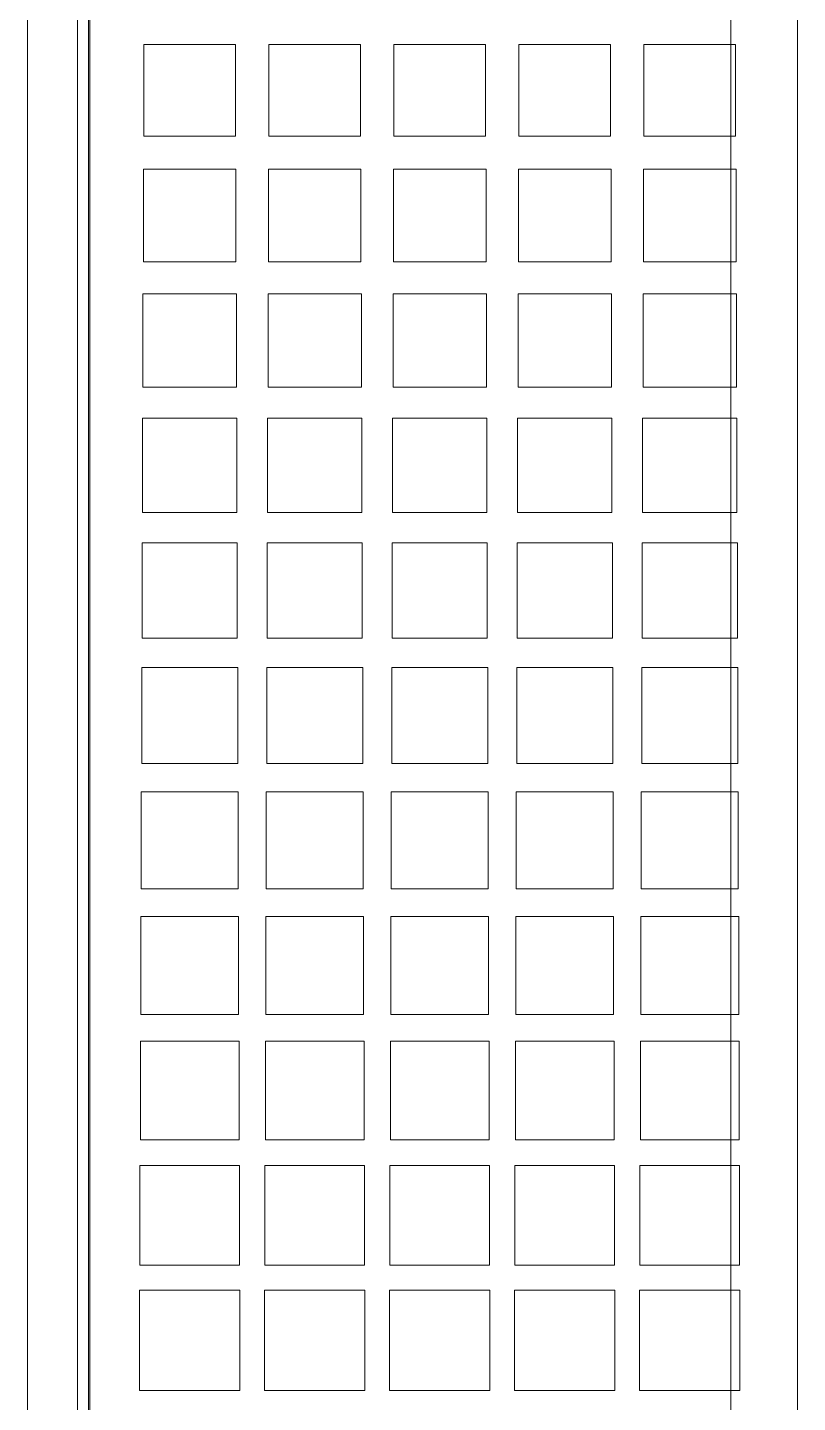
# Model space of a CAD drawing. Header units: millimetres. Extents: x 33157 to 59611, y -29750 to 1750.
# Drawn here: x 53642.74 to 53651.98, y -3154.23 to -3137.73 of the extents above; entities that cross this region are included whole.
import ezdxf

# ---------------------------------------------------------------- set-up
doc = ezdxf.new("R2010")
doc.units = ezdxf.units.MM
doc.layers.get('0').update_dxf_attribs({"lineweight": 18})

msp = doc.modelspace()

# ---------------------------------------------------------------- linework, layer by layer
at = {"lineweight": 9}
for p, q in [((53643.47222325613, -3043.273960749212), (53643.47222325613, -3170.437160749214)), ((53651.18102325615, -3047.485060749212), (53651.18102325615, -3168.689460749215)), ((53651.9802232561, -3048.283860749209), (53651.9802232561, -3168.206860749212)), ((53643.48872325615, -3109.052660749214), (53643.48872325615, -3168.206860749212)), ((53643.33902325614, -3109.468660749212), (53643.33902325614, -3170.170860749211)), ((53643.47222325613, -3109.468660749212), (53643.47222325613, -3167.657660749217)), ((53642.73952325619, -3110.018060749215), (53642.73952325619, -3170.170860749211))]:
    msp.add_line(p, q, dxfattribs=at)
for points, knots in [([(53644.13622325612, -3137.930160749217), (53644.50282325612, -3137.930160749217), (53644.86942325619, -3137.930160749217), (53645.23612325615, -3137.930160749217), (53645.23612325615, -3138.296860749215), (53645.23612325615, -3138.663460749216), (53645.23612325615, -3139.030160749215), (53644.86942325619, -3139.030160749215), (53644.50282325612, -3139.030160749215), (53644.13622325612, -3139.030160749215), (53644.13622325612, -3138.664960749215), (53644.13622325612, -3138.299860749212), (53644.13622325612, -3137.934860749214), (53644.13622325612, -3137.933160749214), (53644.13622325612, -3137.931660749215), (53644.13622325612, -3137.930160749217)], [0, 0, 0, 0, 148763.2661261018, 148763.2661261018, 148763.2661261018, 297526.5322522036, 297526.5322522036, 297526.5322522036, 446289.7983783054, 446289.7983783054, 446289.7983783054, 595053.0645044071, 595053.0645044071, 595053.0645044071, 743816.3306305088, 743816.3306305088, 743816.3306305088, 743816.3306305088]), ([(53645.63652325613, -3137.930160749217), (53646.00312325614, -3137.930160749217), (53646.36972325615, -3137.930160749217), (53646.73642325616, -3137.930160749217), (53646.73642325616, -3138.296860749215), (53646.73642325616, -3138.663460749216), (53646.73642325616, -3139.030160749215), (53646.36972325615, -3139.030160749215), (53646.00312325614, -3139.030160749215), (53645.63652325613, -3139.030160749215), (53645.63652325613, -3138.664960749215), (53645.63652325613, -3138.299860749212), (53645.63652325613, -3137.934860749214), (53645.63652325613, -3137.933160749214), (53645.63652325613, -3137.931660749215), (53645.63652325613, -3137.930160749217)], [0, 0, 0, 0, 148767.3080134997, 148767.3080134997, 148767.3080134997, 297534.6160269994, 297534.6160269994, 297534.6160269994, 446301.9240404992, 446301.9240404992, 446301.9240404992, 595069.2320539989, 595069.2320539989, 595069.2320539989, 743836.5400674986, 743836.5400674986, 743836.5400674986, 743836.5400674986]), ([(53647.13682325614, -3137.930160749217), (53647.50342325615, -3137.930160749217), (53647.8700232561, -3137.930160749217), (53648.23672325612, -3137.930160749217), (53648.23672325612, -3138.296860749215), (53648.23672325612, -3138.663460749216), (53648.23672325612, -3139.030160749215), (53647.8700232561, -3139.030160749215), (53647.50342325615, -3139.030160749215), (53647.13682325614, -3139.030160749215), (53647.13682325614, -3138.664960749215), (53647.13682325614, -3138.299860749212), (53647.13682325614, -3137.934860749214), (53647.13682325614, -3137.933160749214), (53647.13682325614, -3137.931660749215), (53647.13682325614, -3137.930160749217)], [0, 0, 0, 0, 148771.3499011432, 148771.3499011432, 148771.3499011432, 297542.6998022864, 297542.6998022864, 297542.6998022864, 446314.0497034296, 446314.0497034296, 446314.0497034296, 595085.3996045728, 595085.3996045728, 595085.3996045728, 743856.7495057159, 743856.7495057159, 743856.7495057159, 743856.7495057159]), ([(53648.6371232561, -3137.930160749217), (53649.00372325617, -3137.930160749217), (53649.37032325617, -3137.930160749217), (53649.73702325619, -3137.930160749217), (53649.73702325619, -3138.296860749215), (53649.73702325619, -3138.663460749216), (53649.73702325619, -3139.030160749215), (53649.37032325617, -3139.030160749215), (53649.00372325617, -3139.030160749215), (53648.6371232561, -3139.030160749215), (53648.6371232561, -3138.664960749215), (53648.6371232561, -3138.299860749212), (53648.6371232561, -3137.934860749214), (53648.6371232561, -3137.933160749214), (53648.6371232561, -3137.931660749215), (53648.6371232561, -3137.930160749217)], [0, 0, 0, 0, 148775.3917890318, 148775.3917890318, 148775.3917890318, 297550.7835780637, 297550.7835780637, 297550.7835780637, 446326.1753670955, 446326.1753670955, 446326.1753670955, 595101.5671561273, 595101.5671561273, 595101.5671561273, 743876.9589451591, 743876.9589451591, 743876.9589451591, 743876.9589451591]), ([(53650.13742325617, -3137.930160749217), (53650.50402325612, -3137.930160749217), (53650.87062325613, -3137.930160749217), (53651.23732325614, -3137.930160749217), (53651.23732325614, -3138.296860749215), (53651.23732325614, -3138.663460749216), (53651.23732325614, -3139.030160749215), (53650.87062325613, -3139.030160749215), (53650.50402325612, -3139.030160749215), (53650.13742325617, -3139.030160749215), (53650.13742325617, -3138.664960749215), (53650.13742325617, -3138.299860749212), (53650.13742325617, -3137.934860749214), (53650.13742325617, -3137.933160749214), (53650.13742325617, -3137.931660749215), (53650.13742325617, -3137.930160749217)], [0, 0, 0, 0, 148779.4336771663, 148779.4336771663, 148779.4336771663, 297558.8673543326, 297558.8673543326, 297558.8673543326, 446338.3010314989, 446338.3010314989, 446338.3010314989, 595117.7347086652, 595117.7347086652, 595117.7347086652, 743897.1683858314, 743897.1683858314, 743897.1683858314, 743897.1683858314]), ([(53644.13092325615, -3139.42496074921), (53644.50112325616, -3139.42496074921), (53644.8712232561, -3139.42496074921), (53645.24142325616, -3139.42496074921), (53645.24142325616, -3139.795160749215), (53645.24142325616, -3140.165260749215), (53645.24142325616, -3140.535460749212), (53644.8712232561, -3140.535460749212), (53644.50112325616, -3140.535460749212), (53644.13092325615, -3140.535460749212), (53644.13092325615, -3140.166860749218), (53644.13092325615, -3139.798260749216), (53644.13092325615, -3139.429660749215), (53644.13092325615, -3139.428060749211), (53644.13092325615, -3139.426460749215), (53644.13092325615, -3139.42496074921)], [0, 0, 0, 0, 148765.2633388341, 148765.2633388341, 148765.2633388341, 297530.5266776683, 297530.5266776683, 297530.5266776683, 446295.7900165024, 446295.7900165024, 446295.7900165024, 595061.0533553365, 595061.0533553365, 595061.0533553365, 743826.3166941706, 743826.3166941706, 743826.3166941706, 743826.3166941706]), ([(53645.63122325611, -3139.42496074921), (53646.00142325617, -3139.42496074921), (53646.37152325617, -3139.42496074921), (53646.74172325612, -3139.42496074921), (53646.74172325612, -3139.795160749215), (53646.74172325612, -3140.165260749215), (53646.74172325612, -3140.535460749212), (53646.37152325617, -3140.535460749212), (53646.00142325617, -3140.535460749212), (53645.63122325611, -3140.535460749212), (53645.63122325611, -3140.166860749218), (53645.63122325611, -3139.798260749216), (53645.63122325611, -3139.429660749215), (53645.63122325611, -3139.428060749211), (53645.63122325611, -3139.426460749215), (53645.63122325611, -3139.42496074921)], [0, 0, 0, 0, 148769.3052220221, 148769.3052220221, 148769.3052220221, 297538.6104440443, 297538.6104440443, 297538.6104440443, 446307.9156660665, 446307.9156660665, 446307.9156660665, 595077.2208880886, 595077.2208880886, 595077.2208880886, 743846.5261101107, 743846.5261101107, 743846.5261101107, 743846.5261101107]), ([(53647.13152325618, -3139.42496074921), (53647.50172325613, -3139.42496074921), (53647.87182325613, -3139.42496074921), (53648.24202325619, -3139.42496074921), (53648.24202325619, -3139.795160749215), (53648.24202325619, -3140.165260749215), (53648.24202325619, -3140.535460749212), (53647.87182325613, -3140.535460749212), (53647.50172325613, -3140.535460749212), (53647.13152325618, -3140.535460749212), (53647.13152325618, -3140.166860749218), (53647.13152325618, -3139.798260749216), (53647.13152325618, -3139.429660749215), (53647.13152325618, -3139.428060749211), (53647.13152325618, -3139.426460749215), (53647.13152325618, -3139.42496074921)], [0, 0, 0, 0, 148773.347105456, 148773.347105456, 148773.347105456, 297546.694210912, 297546.694210912, 297546.694210912, 446320.0413163682, 446320.0413163682, 446320.0413163682, 595093.3884218241, 595093.3884218241, 595093.3884218241, 743866.7355272801, 743866.7355272801, 743866.7355272801, 743866.7355272801]), ([(53648.63182325614, -3139.42496074921), (53649.00202325614, -3139.42496074921), (53649.37212325609, -3139.42496074921), (53649.74232325615, -3139.42496074921), (53649.74232325615, -3139.795160749215), (53649.74232325615, -3140.165260749215), (53649.74232325615, -3140.535460749212), (53649.37212325609, -3140.535460749212), (53649.00202325614, -3140.535460749212), (53648.63182325614, -3140.535460749212), (53648.63182325614, -3140.166860749218), (53648.63182325614, -3139.798260749216), (53648.63182325614, -3139.429660749215), (53648.63182325614, -3139.428060749211), (53648.63182325614, -3139.426460749215), (53648.63182325614, -3139.42496074921)], [0, 0, 0, 0, 148777.3889891354, 148777.3889891354, 148777.3889891354, 297554.7779782709, 297554.7779782709, 297554.7779782709, 446332.1669674064, 446332.1669674064, 446332.1669674064, 595109.5559565418, 595109.5559565418, 595109.5559565418, 743886.9449456772, 743886.9449456772, 743886.9449456772, 743886.9449456772]), ([(53650.13212325609, -3139.42496074921), (53650.50232325616, -3139.42496074921), (53650.87242325616, -3139.42496074921), (53651.2426232561, -3139.42496074921), (53651.2426232561, -3139.795160749215), (53651.2426232561, -3140.165260749215), (53651.2426232561, -3140.535460749212), (53650.87242325616, -3140.535460749212), (53650.50232325616, -3140.535460749212), (53650.13212325609, -3140.535460749212), (53650.13212325609, -3140.166860749218), (53650.13212325609, -3139.798260749216), (53650.13212325609, -3139.429660749215), (53650.13212325609, -3139.428060749211), (53650.13212325609, -3139.426460749215), (53650.13212325609, -3139.42496074921)], [0, 0, 0, 0, 148781.4308730604, 148781.4308730604, 148781.4308730604, 297562.8617461208, 297562.8617461208, 297562.8617461208, 446344.2926191813, 446344.2926191813, 446344.2926191813, 595125.7234922417, 595125.7234922417, 595125.7234922417, 743907.1543653021, 743907.1543653021, 743907.1543653021, 743907.1543653021]), ([(53644.12562325614, -3140.919860749215), (53644.49932325619, -3140.919860749215), (53644.87292325612, -3140.919860749215), (53645.24672325612, -3140.919860749215), (53645.24672325612, -3141.293460749214), (53645.24672325612, -3141.66716074921), (53645.24672325612, -3142.040860749214), (53644.87292325612, -3142.040860749214), (53644.49932325619, -3142.040860749214), (53644.12562325614, -3142.040860749214), (53644.12562325614, -3141.668760749214), (53644.12562325614, -3141.296660749213), (53644.12562325614, -3140.924560749213), (53644.12562325614, -3140.922960749217), (53644.12562325614, -3140.921360749213), (53644.12562325614, -3140.919860749215)], [0, 0, 0, 0, 148767.2606847455, 148767.2606847455, 148767.2606847455, 297534.5213694909, 297534.5213694909, 297534.5213694909, 446301.7820542364, 446301.7820542364, 446301.7820542364, 595069.0427389819, 595069.0427389819, 595069.0427389819, 743836.3034237273, 743836.3034237273, 743836.3034237273, 743836.3034237273]), ([(53645.62592325615, -3140.919860749215), (53645.99962325615, -3140.919860749215), (53646.3732232562, -3140.919860749215), (53646.7470232562, -3140.919860749215), (53646.7470232562, -3141.293460749214), (53646.7470232562, -3141.66716074921), (53646.7470232562, -3142.040860749214), (53646.3732232562, -3142.040860749214), (53645.99962325615, -3142.040860749214), (53645.62592325615, -3142.040860749214), (53645.62592325615, -3141.668760749214), (53645.62592325615, -3141.296660749213), (53645.62592325615, -3140.924560749213), (53645.62592325615, -3140.922960749217), (53645.62592325615, -3140.921360749213), (53645.62592325615, -3140.919860749215)], [0, 0, 0, 0, 148771.3025637216, 148771.3025637216, 148771.3025637216, 297542.6051274433, 297542.6051274433, 297542.6051274433, 446313.9076911649, 446313.9076911649, 446313.9076911649, 595085.2102548865, 595085.2102548865, 595085.2102548865, 743856.5128186081, 743856.5128186081, 743856.5128186081, 743856.5128186081]), ([(53647.12622325611, -3140.919860749215), (53647.4999232561, -3140.919860749215), (53647.87352325615, -3140.919860749215), (53648.24732325615, -3140.919860749215), (53648.24732325615, -3141.293460749214), (53648.24732325615, -3141.66716074921), (53648.24732325615, -3142.040860749214), (53647.87352325615, -3142.040860749214), (53647.4999232561, -3142.040860749214), (53647.12622325611, -3142.040860749214), (53647.12622325611, -3141.668760749214), (53647.12622325611, -3141.296660749213), (53647.12622325611, -3140.924560749213), (53647.12622325611, -3140.922960749217), (53647.12622325611, -3140.921360749213), (53647.12622325611, -3140.919860749215)], [0, 0, 0, 0, 148775.3444429437, 148775.3444429437, 148775.3444429437, 297550.6888858874, 297550.6888858874, 297550.6888858874, 446326.0333288311, 446326.0333288311, 446326.0333288311, 595101.3777717748, 595101.3777717748, 595101.3777717748, 743876.7222147185, 743876.7222147185, 743876.7222147185, 743876.7222147185]), ([(53648.62652325618, -3140.919860749215), (53649.00022325617, -3140.919860749215), (53649.37382325617, -3140.919860749215), (53649.74762325611, -3140.919860749215), (53649.74762325611, -3141.293460749214), (53649.74762325611, -3141.66716074921), (53649.74762325611, -3142.040860749214), (53649.37382325617, -3142.040860749214), (53649.00022325617, -3142.040860749214), (53648.62652325618, -3142.040860749214), (53648.62652325618, -3141.668760749214), (53648.62652325618, -3141.296660749213), (53648.62652325618, -3140.924560749213), (53648.62652325618, -3140.922960749217), (53648.62652325618, -3140.921360749213), (53648.62652325618, -3140.919860749215)], [0, 0, 0, 0, 148779.3863224119, 148779.3863224119, 148779.3863224119, 297558.7726448238, 297558.7726448238, 297558.7726448238, 446338.1589672358, 446338.1589672358, 446338.1589672358, 595117.5452896476, 595117.5452896476, 595117.5452896476, 743896.9316120595, 743896.9316120595, 743896.9316120595, 743896.9316120595]), ([(53650.12682325613, -3140.919860749215), (53650.50052325613, -3140.919860749215), (53650.87412325618, -3140.919860749215), (53651.24792325618, -3140.919860749215), (53651.24792325618, -3141.293460749214), (53651.24792325618, -3141.66716074921), (53651.24792325618, -3142.040860749214), (53650.87412325618, -3142.040860749214), (53650.50052325613, -3142.040860749214), (53650.12682325613, -3142.040860749214), (53650.12682325613, -3141.668760749214), (53650.12682325613, -3141.296660749213), (53650.12682325613, -3140.924560749213), (53650.12682325613, -3140.922960749217), (53650.12682325613, -3140.921360749213), (53650.12682325613, -3140.919860749215)], [0, 0, 0, 0, 148783.4282021256, 148783.4282021256, 148783.4282021256, 297566.8564042511, 297566.8564042511, 297566.8564042511, 446350.2846063768, 446350.2846063768, 446350.2846063768, 595133.7128085023, 595133.7128085023, 595133.7128085023, 743917.1410106278, 743917.1410106278, 743917.1410106278, 743917.1410106278]), ([(53644.12042325618, -3142.414660749215), (53644.49752325616, -3142.414660749215), (53644.87472325615, -3142.414660749215), (53645.25192325614, -3142.414660749215), (53645.25192325614, -3142.791860749211), (53645.25192325614, -3143.168960749216), (53645.25192325614, -3143.546260749216), (53644.87472325615, -3143.546260749216), (53644.49752325616, -3143.546260749216), (53644.12042325618, -3143.546260749216), (53644.12042325618, -3143.170560749212), (53644.12042325618, -3142.794960749212), (53644.12042325618, -3142.41946074921), (53644.12042325618, -3142.417760749217), (53644.12042325618, -3142.416160749214), (53644.12042325618, -3142.414660749215)], [0, 0, 0, 0, 148769.2583326965, 148769.2583326965, 148769.2583326965, 297538.5166653929, 297538.5166653929, 297538.5166653929, 446307.7749980894, 446307.7749980894, 446307.7749980894, 595077.0333307858, 595077.0333307858, 595077.0333307858, 743846.2916634822, 743846.2916634822, 743846.2916634822, 743846.2916634822]), ([(53645.62072325614, -3142.414660749215), (53645.99782325612, -3142.414660749215), (53646.37502325611, -3142.414660749215), (53646.75222325615, -3142.414660749215), (53646.75222325615, -3142.791860749211), (53646.75222325615, -3143.168960749216), (53646.75222325615, -3143.546260749216), (53646.37502325611, -3143.546260749216), (53645.99782325612, -3143.546260749216), (53645.62072325614, -3143.546260749216), (53645.62072325614, -3143.170560749212), (53645.62072325614, -3142.794960749212), (53645.62072325614, -3142.41946074921), (53645.62072325614, -3142.417760749217), (53645.62072325614, -3142.416160749214), (53645.62072325614, -3142.414660749215)], [0, 0, 0, 0, 148773.300207459, 148773.300207459, 148773.300207459, 297546.600414918, 297546.600414918, 297546.600414918, 446319.900622377, 446319.900622377, 446319.900622377, 595093.200829836, 595093.200829836, 595093.200829836, 743866.5010372949, 743866.5010372949, 743866.5010372949, 743866.5010372949]), ([(53647.12102325609, -3142.414660749215), (53647.49812325613, -3142.414660749215), (53647.87532325618, -3142.414660749215), (53648.25252325617, -3142.414660749215), (53648.25252325617, -3142.791860749211), (53648.25252325617, -3143.168960749216), (53648.25252325617, -3143.546260749216), (53647.87532325618, -3143.546260749216), (53647.49812325613, -3143.546260749216), (53647.12102325609, -3143.546260749216), (53647.12102325609, -3143.170560749212), (53647.12102325609, -3142.794960749212), (53647.12102325609, -3142.41946074921), (53647.12102325609, -3142.417760749217), (53647.12102325609, -3142.416160749214), (53647.12102325609, -3142.414660749215)], [0, 0, 0, 0, 148777.3420824677, 148777.3420824677, 148777.3420824677, 297554.6841649354, 297554.6841649354, 297554.6841649354, 446332.0262474031, 446332.0262474031, 446332.0262474031, 595109.3683298707, 595109.3683298707, 595109.3683298707, 743886.7104123384, 743886.7104123384, 743886.7104123384, 743886.7104123384]), ([(53648.62132325616, -3142.414660749215), (53648.99842325615, -3142.414660749215), (53649.37562325614, -3142.414660749215), (53649.75282325612, -3142.414660749215), (53649.75282325612, -3142.791860749211), (53649.75282325612, -3143.168960749216), (53649.75282325612, -3143.546260749216), (53649.37562325614, -3143.546260749216), (53648.99842325615, -3143.546260749216), (53648.62132325616, -3143.546260749216), (53648.62132325616, -3143.170560749212), (53648.62132325616, -3142.794960749212), (53648.62132325616, -3142.41946074921), (53648.62132325616, -3142.417760749217), (53648.62132325616, -3142.416160749214), (53648.62132325616, -3142.414660749215)], [0, 0, 0, 0, 148781.3839577227, 148781.3839577227, 148781.3839577227, 297562.7679154455, 297562.7679154455, 297562.7679154455, 446344.1518731683, 446344.1518731683, 446344.1518731683, 595125.535830891, 595125.535830891, 595125.535830891, 743906.9197886137, 743906.9197886137, 743906.9197886137, 743906.9197886137]), ([(53650.12162325612, -3142.414660749215), (53650.49872325616, -3142.414660749215), (53650.87592325615, -3142.414660749215), (53651.2531232562, -3142.414660749215), (53651.2531232562, -3142.791860749211), (53651.2531232562, -3143.168960749216), (53651.2531232562, -3143.546260749216), (53650.87592325615, -3143.546260749216), (53650.49872325616, -3143.546260749216), (53650.12162325612, -3143.546260749216), (53650.12162325612, -3143.170560749212), (53650.12162325612, -3142.794960749212), (53650.12162325612, -3142.41946074921), (53650.12162325612, -3142.417760749217), (53650.12162325612, -3142.416160749214), (53650.12162325612, -3142.414660749215)], [0, 0, 0, 0, 148785.4258332235, 148785.4258332235, 148785.4258332235, 297570.8516664471, 297570.8516664471, 297570.8516664471, 446356.2774996706, 446356.2774996706, 446356.2774996706, 595141.7033328941, 595141.7033328941, 595141.7033328941, 743927.1291661176, 743927.1291661176, 743927.1291661176, 743927.1291661176]), ([(53644.1151232561, -3143.909460749216), (53644.49582325614, -3143.909460749216), (53644.87642325612, -3143.909460749216), (53645.25722325616, -3143.909460749216), (53645.25722325616, -3144.290160749217), (53645.25722325616, -3144.670860749211), (53645.25722325616, -3145.051560749213), (53644.87642325612, -3145.051560749213), (53644.49582325614, -3145.051560749213), (53644.1151232561, -3145.051560749213), (53644.1151232561, -3144.672460749215), (53644.1151232561, -3144.293360749209), (53644.1151232561, -3143.914360749216), (53644.1151232561, -3143.912660749208), (53644.1151232561, -3143.911060749219), (53644.1151232561, -3143.909460749216)], [0, 0, 0, 0, 148771.2557615891, 148771.2557615891, 148771.2557615891, 297542.5115231782, 297542.5115231782, 297542.5115231782, 446313.7672847674, 446313.7672847674, 446313.7672847674, 595085.0230463564, 595085.0230463564, 595085.0230463564, 743856.2788079454, 743856.2788079454, 743856.2788079454, 743856.2788079454]), ([(53645.61542325617, -3143.909460749216), (53645.99612325615, -3143.909460749216), (53646.37672325613, -3143.909460749216), (53646.75752325617, -3143.909460749216), (53646.75752325617, -3144.290160749217), (53646.75752325617, -3144.670860749211), (53646.75752325617, -3145.051560749213), (53646.37672325613, -3145.051560749213), (53645.99612325615, -3145.051560749213), (53645.61542325617, -3145.051560749213), (53645.61542325617, -3144.672460749215), (53645.61542325617, -3144.293360749209), (53645.61542325617, -3143.914360749216), (53645.61542325617, -3143.912660749208), (53645.61542325617, -3143.911060749219), (53645.61542325617, -3143.909460749216)], [0, 0, 0, 0, 148775.2976321365, 148775.2976321365, 148775.2976321365, 297550.5952642731, 297550.5952642731, 297550.5952642731, 446325.8928964096, 446325.8928964096, 446325.8928964096, 595101.1905285461, 595101.1905285461, 595101.1905285461, 743876.4881606826, 743876.4881606826, 743876.4881606826, 743876.4881606826]), ([(53647.11572325613, -3143.909460749216), (53647.49642325617, -3143.909460749216), (53647.87702325614, -3143.909460749216), (53648.25782325613, -3143.909460749216), (53648.25782325613, -3144.290160749217), (53648.25782325613, -3144.670860749211), (53648.25782325613, -3145.051560749213), (53647.87702325614, -3145.051560749213), (53647.49642325617, -3145.051560749213), (53647.11572325613, -3145.051560749213), (53647.11572325613, -3144.672460749215), (53647.11572325613, -3144.293360749209), (53647.11572325613, -3143.914360749216), (53647.11572325613, -3143.912660749208), (53647.11572325613, -3143.911060749219), (53647.11572325613, -3143.909460749216)], [0, 0, 0, 0, 148779.33950293, 148779.33950293, 148779.33950293, 297558.67900586, 297558.67900586, 297558.67900586, 446338.0185087901, 446338.0185087901, 446338.0185087901, 595117.35801172, 595117.35801172, 595117.35801172, 743896.69751465, 743896.69751465, 743896.69751465, 743896.69751465]), ([(53648.61602325609, -3143.909460749216), (53648.99672325612, -3143.909460749216), (53649.3773232561, -3143.909460749216), (53649.75812325614, -3143.909460749216), (53649.75812325614, -3144.290160749217), (53649.75812325614, -3144.670860749211), (53649.75812325614, -3145.051560749213), (53649.3773232561, -3145.051560749213), (53648.99672325612, -3145.051560749213), (53648.61602325609, -3145.051560749213), (53648.61602325609, -3144.672460749215), (53648.61602325609, -3144.293360749209), (53648.61602325609, -3143.914360749216), (53648.61602325609, -3143.912660749208), (53648.61602325609, -3143.911060749219), (53648.61602325609, -3143.909460749216)], [0, 0, 0, 0, 148783.3813739697, 148783.3813739697, 148783.3813739697, 297566.7627479394, 297566.7627479394, 297566.7627479394, 446350.1441219092, 446350.1441219092, 446350.1441219092, 595133.5254958789, 595133.5254958789, 595133.5254958789, 743916.9068698486, 743916.9068698486, 743916.9068698486, 743916.9068698486]), ([(53650.11632325616, -3143.909460749216), (53650.4970232562, -3143.909460749216), (53650.87762325617, -3143.909460749216), (53651.25842325616, -3143.909460749216), (53651.25842325616, -3144.290160749217), (53651.25842325616, -3144.670860749211), (53651.25842325616, -3145.051560749213), (53650.87762325617, -3145.051560749213), (53650.4970232562, -3145.051560749213), (53650.11632325616, -3145.051560749213), (53650.11632325616, -3144.672460749215), (53650.11632325616, -3144.293360749209), (53650.11632325616, -3143.914360749216), (53650.11632325616, -3143.912660749208), (53650.11632325616, -3143.911060749219), (53650.11632325616, -3143.909460749216)], [0, 0, 0, 0, 148787.4232452562, 148787.4232452562, 148787.4232452562, 297574.8464905124, 297574.8464905124, 297574.8464905124, 446362.2697357687, 446362.2697357687, 446362.2697357687, 595149.6929810249, 595149.6929810249, 595149.6929810249, 743937.116226281, 743937.116226281, 743937.116226281, 743937.116226281]), ([(53644.10982325614, -3145.404360749214), (53644.49402325611, -3145.404360749214), (53644.8782232562, -3145.404360749214), (53645.26242325617, -3145.404360749214), (53645.26242325617, -3145.788560749214), (53645.26242325617, -3146.17266074921), (53645.26242325617, -3146.556960749215), (53644.8782232562, -3146.556960749215), (53644.49402325611, -3146.556960749215), (53644.10982325614, -3146.556960749215), (53644.10982325614, -3146.174360749218), (53644.10982325614, -3145.791760749213), (53644.10982325614, -3145.409160749216), (53644.10982325614, -3145.407460749208), (53644.10982325614, -3145.405860749219), (53644.10982325614, -3145.404360749214)], [0, 0, 0, 0, 148773.2534022596, 148773.2534022596, 148773.2534022596, 297546.5068045192, 297546.5068045192, 297546.5068045192, 446319.7602067788, 446319.7602067788, 446319.7602067788, 595093.0136090383, 595093.0136090383, 595093.0136090383, 743866.2670112979, 743866.2670112979, 743866.2670112979, 743866.2670112979]), ([(53645.6101232561, -3145.404360749214), (53645.99432325619, -3145.404360749214), (53646.37852325616, -3145.404360749214), (53646.76272325613, -3145.404360749214), (53646.76272325613, -3145.788560749214), (53646.76272325613, -3146.17266074921), (53646.76272325613, -3146.556960749215), (53646.37852325616, -3146.556960749215), (53645.99432325619, -3146.556960749215), (53645.6101232561, -3146.556960749215), (53645.6101232561, -3146.174360749218), (53645.6101232561, -3145.791760749213), (53645.6101232561, -3145.409160749216), (53645.6101232561, -3145.407460749208), (53645.6101232561, -3145.405860749219), (53645.6101232561, -3145.404360749214)], [0, 0, 0, 0, 148777.2952685893, 148777.2952685893, 148777.2952685893, 297554.5905371787, 297554.5905371787, 297554.5905371787, 446331.8858057681, 446331.8858057681, 446331.8858057681, 595109.1810743574, 595109.1810743574, 595109.1810743574, 743886.4763429466, 743886.4763429466, 743886.4763429466, 743886.4763429466]), ([(53647.11042325617, -3145.404360749214), (53647.49462325614, -3145.404360749214), (53647.87882325611, -3145.404360749214), (53648.26302325614, -3145.404360749214), (53648.26302325614, -3145.788560749214), (53648.26302325614, -3146.17266074921), (53648.26302325614, -3146.556960749215), (53647.87882325611, -3146.556960749215), (53647.49462325614, -3146.556960749215), (53647.11042325617, -3146.556960749215), (53647.11042325617, -3146.174360749218), (53647.11042325617, -3145.791760749213), (53647.11042325617, -3145.409160749216), (53647.11042325617, -3145.407460749208), (53647.11042325617, -3145.405860749219), (53647.11042325617, -3145.404360749214)], [0, 0, 0, 0, 148781.3371351659, 148781.3371351659, 148781.3371351659, 297562.6742703318, 297562.6742703318, 297562.6742703318, 446344.0114054978, 446344.0114054978, 446344.0114054978, 595125.3485406636, 595125.3485406636, 595125.3485406636, 743906.6856758295, 743906.6856758295, 743906.6856758295, 743906.6856758295]), ([(53648.61072325613, -3145.404360749214), (53648.9949232561, -3145.404360749214), (53649.37912325619, -3145.404360749214), (53649.76332325616, -3145.404360749214), (53649.76332325616, -3145.788560749214), (53649.76332325616, -3146.17266074921), (53649.76332325616, -3146.556960749215), (53649.37912325619, -3146.556960749215), (53648.9949232561, -3146.556960749215), (53648.61072325613, -3146.556960749215), (53648.61072325613, -3146.174360749218), (53648.61072325613, -3145.791760749213), (53648.61072325613, -3145.409160749216), (53648.61072325613, -3145.407460749208), (53648.61072325613, -3145.405860749219), (53648.61072325613, -3145.404360749214)], [0, 0, 0, 0, 148785.3790019887, 148785.3790019887, 148785.3790019887, 297570.7580039774, 297570.7580039774, 297570.7580039774, 446356.1370059662, 446356.1370059662, 446356.1370059662, 595141.5160079548, 595141.5160079548, 595141.5160079548, 743926.8950099435, 743926.8950099435, 743926.8950099435, 743926.8950099435]), ([(53650.11102325608, -3145.404360749214), (53650.49522325617, -3145.404360749214), (53650.87942325614, -3145.404360749214), (53651.26362325617, -3145.404360749214), (53651.26362325617, -3145.788560749214), (53651.26362325617, -3146.17266074921), (53651.26362325617, -3146.556960749215), (53650.87942325614, -3146.556960749215), (53650.49522325617, -3146.556960749215), (53650.11102325608, -3146.556960749215), (53650.11102325608, -3146.174360749218), (53650.11102325608, -3145.791760749213), (53650.11102325608, -3145.409160749216), (53650.11102325608, -3145.407460749208), (53650.11102325608, -3145.405860749219), (53650.11102325608, -3145.404360749214)], [0, 0, 0, 0, 148789.4208690581, 148789.4208690581, 148789.4208690581, 297578.8417381162, 297578.8417381162, 297578.8417381162, 446368.2626071744, 446368.2626071744, 446368.2626071744, 595157.6834762325, 595157.6834762325, 595157.6834762325, 743947.1043452906, 743947.1043452906, 743947.1043452906, 743947.1043452906]), ([(53644.10462325613, -3146.899160749214), (53644.49232325615, -3146.899160749214), (53644.87992325617, -3146.899160749214), (53645.26772325613, -3146.899160749214), (53645.26772325613, -3147.286860749213), (53645.26772325613, -3147.674560749213), (53645.26772325613, -3148.062260749212), (53644.87992325617, -3148.062260749212), (53644.49232325615, -3148.062260749212), (53644.10462325613, -3148.062260749212), (53644.10462325613, -3147.676160749209), (53644.10462325613, -3147.29016074921), (53644.10462325613, -3146.904060749214), (53644.10462325613, -3146.902360749213), (53644.10462325613, -3146.90076074921), (53644.10462325613, -3146.899160749214)], [0, 0, 0, 0, 148775.25125936, 148775.25125936, 148775.25125936, 297550.5025187199, 297550.5025187199, 297550.5025187199, 446325.7537780799, 446325.7537780799, 446325.7537780799, 595101.0050374399, 595101.0050374399, 595101.0050374399, 743876.2562967998, 743876.2562967998, 743876.2562967998, 743876.2562967998]), ([(53645.60492325608, -3146.899160749214), (53645.99262325616, -3146.899160749214), (53646.38022325612, -3146.899160749214), (53646.76802325615, -3146.899160749214), (53646.76802325615, -3147.286860749213), (53646.76802325615, -3147.674560749213), (53646.76802325615, -3148.062260749212), (53646.38022325612, -3148.062260749212), (53645.99262325616, -3148.062260749212), (53645.60492325608, -3148.062260749212), (53645.60492325608, -3147.676160749209), (53645.60492325608, -3147.29016074921), (53645.60492325608, -3146.904060749214), (53645.60492325608, -3146.902360749213), (53645.60492325608, -3146.90076074921), (53645.60492325608, -3146.899160749214)], [0, 0, 0, 0, 148779.2931214706, 148779.2931214706, 148779.2931214706, 297558.5862429412, 297558.5862429412, 297558.5862429412, 446337.8793644119, 446337.8793644119, 446337.8793644119, 595117.1724858824, 595117.1724858824, 595117.1724858824, 743896.465607353, 743896.465607353, 743896.465607353, 743896.465607353]), ([(53647.10522325616, -3146.899160749214), (53647.49292325612, -3146.899160749214), (53647.88052325619, -3146.899160749214), (53648.26832325616, -3146.899160749214), (53648.26832325616, -3147.286860749213), (53648.26832325616, -3147.674560749213), (53648.26832325616, -3148.062260749212), (53647.88052325619, -3148.062260749212), (53647.49292325612, -3148.062260749212), (53647.10522325616, -3148.062260749212), (53647.10522325616, -3147.676160749209), (53647.10522325616, -3147.29016074921), (53647.10522325616, -3146.904060749214), (53647.10522325616, -3146.902360749213), (53647.10522325616, -3146.90076074921), (53647.10522325616, -3146.899160749214)], [0, 0, 0, 0, 148783.3349838284, 148783.3349838284, 148783.3349838284, 297566.6699676568, 297566.6699676568, 297566.6699676568, 446350.0049514852, 446350.0049514852, 446350.0049514852, 595133.3399353136, 595133.3399353136, 595133.3399353136, 743916.6749191419, 743916.6749191419, 743916.6749191419, 743916.6749191419]), ([(53648.60552325611, -3146.899160749214), (53648.99322325613, -3146.899160749214), (53649.38082325615, -3146.899160749214), (53649.76862325618, -3146.899160749214), (53649.76862325618, -3147.286860749213), (53649.76862325618, -3147.674560749213), (53649.76862325618, -3148.062260749212), (53649.38082325615, -3148.062260749212), (53648.99322325613, -3148.062260749212), (53648.60552325611, -3148.062260749212), (53648.60552325611, -3147.676160749209), (53648.60552325611, -3147.29016074921), (53648.60552325611, -3146.904060749214), (53648.60552325611, -3146.902360749213), (53648.60552325611, -3146.90076074921), (53648.60552325611, -3146.899160749214)], [0, 0, 0, 0, 148787.3768464326, 148787.3768464326, 148787.3768464326, 297574.7536928652, 297574.7536928652, 297574.7536928652, 446362.1305392978, 446362.1305392978, 446362.1305392978, 595149.5073857304, 595149.5073857304, 595149.5073857304, 743936.884232163, 743936.884232163, 743936.884232163, 743936.884232163]), ([(53650.10582325618, -3146.899160749214), (53650.49352325615, -3146.899160749214), (53650.88112325611, -3146.899160749214), (53651.26892325613, -3146.899160749214), (53651.26892325613, -3147.286860749213), (53651.26892325613, -3147.674560749213), (53651.26892325613, -3148.062260749212), (53650.88112325611, -3148.062260749212), (53650.49352325615, -3148.062260749212), (53650.10582325618, -3148.062260749212), (53650.10582325618, -3147.676160749209), (53650.10582325618, -3147.29016074921), (53650.10582325618, -3146.904060749214), (53650.10582325618, -3146.902360749213), (53650.10582325618, -3146.90076074921), (53650.10582325618, -3146.899160749214)], [0, 0, 0, 0, 148791.4187092839, 148791.4187092839, 148791.4187092839, 297582.8374185679, 297582.8374185679, 297582.8374185679, 446374.2561278518, 446374.2561278518, 446374.2561278518, 595165.6748371357, 595165.6748371357, 595165.6748371357, 743957.0935464196, 743957.0935464196, 743957.0935464196, 743957.0935464196]), ([(53644.09932325617, -3148.393960749214), (53644.49052325618, -3148.393960749214), (53644.88172325613, -3148.393960749214), (53645.27302325615, -3148.393960749214), (53645.27302325615, -3148.785160749213), (53645.27302325615, -3149.176360749211), (53645.27302325615, -3149.567660749214), (53644.88172325613, -3149.567660749214), (53644.49052325618, -3149.567660749214), (53644.09932325617, -3149.567660749214), (53644.09932325617, -3149.178060749211), (53644.09932325617, -3148.788460749216), (53644.09932325617, -3148.398960749212), (53644.09932325617, -3148.397260749211), (53644.09932325617, -3148.39556074921), (53644.09932325617, -3148.393960749214)], [0, 0, 0, 0, 148777.2488343401, 148777.2488343401, 148777.2488343401, 297554.4976686802, 297554.4976686802, 297554.4976686802, 446331.7465030204, 446331.7465030204, 446331.7465030204, 595108.9953373604, 595108.9953373604, 595108.9953373604, 743886.2441717006, 743886.2441717006, 743886.2441717006, 743886.2441717006]), ([(53645.59962325612, -3148.393960749214), (53645.99082325614, -3148.393960749214), (53646.38202325615, -3148.393960749214), (53646.77332325617, -3148.393960749214), (53646.77332325617, -3148.785160749213), (53646.77332325617, -3149.176360749211), (53646.77332325617, -3149.567660749214), (53646.38202325615, -3149.567660749214), (53645.99082325614, -3149.567660749214), (53645.59962325612, -3149.567660749214), (53645.59962325612, -3149.178060749211), (53645.59962325612, -3148.788460749216), (53645.59962325612, -3148.398960749212), (53645.59962325612, -3148.397260749211), (53645.59962325612, -3148.39556074921), (53645.59962325612, -3148.393960749214)], [0, 0, 0, 0, 148781.2906922296, 148781.2906922296, 148781.2906922296, 297562.5813844592, 297562.5813844592, 297562.5813844592, 446343.8720766888, 446343.8720766888, 446343.8720766888, 595125.1627689183, 595125.1627689183, 595125.1627689183, 743906.4534611478, 743906.4534611478, 743906.4534611478, 743906.4534611478]), ([(53647.0999232562, -3148.393960749214), (53647.49112325615, -3148.393960749214), (53647.8823232561, -3148.393960749214), (53648.27362325618, -3148.393960749214), (53648.27362325618, -3148.785160749213), (53648.27362325618, -3149.176360749211), (53648.27362325618, -3149.567660749214), (53647.8823232561, -3149.567660749214), (53647.49112325615, -3149.567660749214), (53647.0999232562, -3149.567660749214), (53647.0999232562, -3149.178060749211), (53647.0999232562, -3148.788460749216), (53647.0999232562, -3148.398960749212), (53647.0999232562, -3148.397260749211), (53647.0999232562, -3148.39556074921), (53647.0999232562, -3148.393960749214)], [0, 0, 0, 0, 148785.3325503664, 148785.3325503664, 148785.3325503664, 297570.6651007328, 297570.6651007328, 297570.6651007328, 446355.9976510992, 446355.9976510992, 446355.9976510992, 595141.3302014655, 595141.3302014655, 595141.3302014655, 743926.6627518318, 743926.6627518318, 743926.6627518318, 743926.6627518318]), ([(53648.60022325615, -3148.393960749214), (53648.99142325616, -3148.393960749214), (53649.38262325618, -3148.393960749214), (53649.77392325614, -3148.393960749214), (53649.77392325614, -3148.785160749213), (53649.77392325614, -3149.176360749211), (53649.77392325614, -3149.567660749214), (53649.38262325618, -3149.567660749214), (53648.99142325616, -3149.567660749214), (53648.60022325615, -3149.567660749214), (53648.60022325615, -3149.178060749211), (53648.60022325615, -3148.788460749216), (53648.60022325615, -3148.398960749212), (53648.60022325615, -3148.397260749211), (53648.60022325615, -3148.39556074921), (53648.60022325615, -3148.393960749214)], [0, 0, 0, 0, 148789.3744087499, 148789.3744087499, 148789.3744087499, 297578.7488174998, 297578.7488174998, 297578.7488174998, 446368.1232262498, 446368.1232262498, 446368.1232262498, 595157.4976349997, 595157.4976349997, 595157.4976349997, 743946.8720437496, 743946.8720437496, 743946.8720437496, 743946.8720437496]), ([(53650.10052325611, -3148.393960749214), (53650.49172325612, -3148.393960749214), (53650.88292325613, -3148.393960749214), (53651.27422325615, -3148.393960749214), (53651.27422325615, -3148.785160749213), (53651.27422325615, -3149.176360749211), (53651.27422325615, -3149.567660749214), (53650.88292325613, -3149.567660749214), (53650.49172325612, -3149.567660749214), (53650.10052325611, -3149.567660749214), (53650.10052325611, -3149.178060749211), (53650.10052325611, -3148.788460749216), (53650.10052325611, -3148.398960749212), (53650.10052325611, -3148.397260749211), (53650.10052325611, -3148.39556074921), (53650.10052325611, -3148.393960749214)], [0, 0, 0, 0, 148793.4162673804, 148793.4162673804, 148793.4162673804, 297586.8325347609, 297586.8325347609, 297586.8325347609, 446380.2488021414, 446380.2488021414, 446380.2488021414, 595173.6650695218, 595173.6650695218, 595173.6650695218, 743967.0813369022, 743967.0813369022, 743967.0813369022, 743967.0813369022]), ([(53644.09402325609, -3149.888860749212), (53644.48872325615, -3149.888860749212), (53644.8834232561, -3149.888860749212), (53645.27822325617, -3149.888860749212), (53645.27822325617, -3150.283560749217), (53645.27822325617, -3150.678260749214), (53645.27822325617, -3151.073060749216), (53644.8834232561, -3151.073060749216), (53644.48872325615, -3151.073060749216), (53644.09402325609, -3151.073060749216), (53644.09402325609, -3150.679960749214), (53644.09402325609, -3150.286860749213), (53644.09402325609, -3149.89386074921), (53644.09402325609, -3149.892060749211), (53644.09402325609, -3149.890460749215), (53644.09402325609, -3149.888860749212)], [0, 0, 0, 0, 148779.2466911483, 148779.2466911483, 148779.2466911483, 297558.4933822965, 297558.4933822965, 297558.4933822965, 446337.7400734448, 446337.7400734448, 446337.7400734448, 595116.986764593, 595116.986764593, 595116.986764593, 743896.2334557413, 743896.2334557413, 743896.2334557413, 743896.2334557413]), ([(53645.59432325616, -3149.888860749212), (53645.98902325611, -3149.888860749212), (53646.38372325617, -3149.888860749212), (53646.77852325618, -3149.888860749212), (53646.77852325618, -3150.283560749217), (53646.77852325618, -3150.678260749214), (53646.77852325618, -3151.073060749216), (53646.38372325617, -3151.073060749216), (53645.98902325611, -3151.073060749216), (53645.59432325616, -3151.073060749216), (53645.59432325616, -3150.679960749214), (53645.59432325616, -3150.286860749213), (53645.59432325616, -3149.89386074921), (53645.59432325616, -3149.892060749211), (53645.59432325616, -3149.890460749215), (53645.59432325616, -3149.888860749212)], [0, 0, 0, 0, 148783.288544815, 148783.288544815, 148783.288544815, 297566.57708963, 297566.57708963, 297566.57708963, 446349.8656344451, 446349.8656344451, 446349.8656344451, 595133.15417926, 595133.15417926, 595133.15417926, 743916.442724075, 743916.442724075, 743916.442724075, 743916.442724075]), ([(53647.09462325612, -3149.888860749212), (53647.48932325618, -3149.888860749212), (53647.88402325613, -3149.888860749212), (53648.27882325614, -3149.888860749212), (53648.27882325614, -3150.283560749217), (53648.27882325614, -3150.678260749214), (53648.27882325614, -3151.073060749216), (53647.88402325613, -3151.073060749216), (53647.48932325618, -3151.073060749216), (53647.09462325612, -3151.073060749216), (53647.09462325612, -3150.679960749214), (53647.09462325612, -3150.286860749213), (53647.09462325612, -3149.89386074921), (53647.09462325612, -3149.892060749211), (53647.09462325612, -3149.890460749215), (53647.09462325612, -3149.888860749212)], [0, 0, 0, 0, 148787.3303987288, 148787.3303987288, 148787.3303987288, 297574.6607974576, 297574.6607974576, 297574.6607974576, 446361.9911961864, 446361.9911961864, 446361.9911961864, 595149.3215949151, 595149.3215949151, 595149.3215949151, 743936.6519936438, 743936.6519936438, 743936.6519936438, 743936.6519936438]), ([(53648.59492325619, -3149.888860749212), (53648.98962325614, -3149.888860749212), (53649.3843232562, -3149.888860749212), (53649.77912325615, -3149.888860749212), (53649.77912325615, -3150.283560749217), (53649.77912325615, -3150.678260749214), (53649.77912325615, -3151.073060749216), (53649.3843232562, -3151.073060749216), (53648.98962325614, -3151.073060749216), (53648.59492325619, -3151.073060749216), (53648.59492325619, -3150.679960749214), (53648.59492325619, -3150.286860749213), (53648.59492325619, -3149.89386074921), (53648.59492325619, -3149.892060749211), (53648.59492325619, -3149.890460749215), (53648.59492325619, -3149.888860749212)], [0, 0, 0, 0, 148791.3722528901, 148791.3722528901, 148791.3722528901, 297582.7445057802, 297582.7445057802, 297582.7445057802, 446374.1167586703, 446374.1167586703, 446374.1167586703, 595165.4890115603, 595165.4890115603, 595165.4890115603, 743956.8612644504, 743956.8612644504, 743956.8612644504, 743956.8612644504]), ([(53650.09522325615, -3149.888860749212), (53650.48992325621, -3149.888860749212), (53650.88462325616, -3149.888860749212), (53651.27942325616, -3149.888860749212), (53651.27942325616, -3150.283560749217), (53651.27942325616, -3150.678260749214), (53651.27942325616, -3151.073060749216), (53650.88462325616, -3151.073060749216), (53650.48992325621, -3151.073060749216), (53650.09522325615, -3151.073060749216), (53650.09522325615, -3150.679960749214), (53650.09522325615, -3150.286860749213), (53650.09522325615, -3149.89386074921), (53650.09522325615, -3149.892060749211), (53650.09522325615, -3149.890460749215), (53650.09522325615, -3149.888860749212)], [0, 0, 0, 0, 148795.4141072982, 148795.4141072982, 148795.4141072982, 297590.8282145965, 297590.8282145965, 297590.8282145965, 446386.2423218948, 446386.2423218948, 446386.2423218948, 595181.656429193, 595181.656429193, 595181.656429193, 743977.0705364912, 743977.0705364912, 743977.0705364912, 743977.0705364912]), ([(53644.08882325619, -3151.383660749213), (53644.48702325613, -3151.383660749213), (53644.88522325613, -3151.383660749213), (53645.28352325618, -3151.383660749213), (53645.28352325618, -3151.781860749209), (53645.28352325618, -3152.180060749219), (53645.28352325618, -3152.578360749213), (53644.88522325613, -3152.578360749213), (53644.48702325613, -3152.578360749213), (53644.08882325619, -3152.578360749213), (53644.08882325619, -3152.181760749213), (53644.08882325619, -3151.78526074921), (53644.08882325619, -3151.38866074921), (53644.08882325619, -3151.386960749217), (53644.08882325619, -3151.385260749216), (53644.08882325619, -3151.383660749213)], [0, 0, 0, 0, 148781.2447651362, 148781.2447651362, 148781.2447651362, 297562.4895302724, 297562.4895302724, 297562.4895302724, 446343.7342954086, 446343.7342954086, 446343.7342954086, 595124.9790605447, 595124.9790605447, 595124.9790605447, 743906.2238256809, 743906.2238256809, 743906.2238256809, 743906.2238256809]), ([(53645.58912325615, -3151.383660749213), (53645.98732325614, -3151.383660749213), (53646.38552325614, -3151.383660749213), (53646.78382325614, -3151.383660749213), (53646.78382325614, -3151.781860749209), (53646.78382325614, -3152.180060749219), (53646.78382325614, -3152.578360749213), (53646.38552325614, -3152.578360749213), (53645.98732325614, -3152.578360749213), (53645.58912325615, -3152.578360749213), (53645.58912325615, -3152.181760749213), (53645.58912325615, -3151.78526074921), (53645.58912325615, -3151.38866074921), (53645.58912325615, -3151.386960749217), (53645.58912325615, -3151.385260749216), (53645.58912325615, -3151.383660749213)], [0, 0, 0, 0, 148785.286614578, 148785.286614578, 148785.286614578, 297570.5732291561, 297570.5732291561, 297570.5732291561, 446355.8598437342, 446355.8598437342, 446355.8598437342, 595141.1464583122, 595141.1464583122, 595141.1464583122, 743926.4330728902, 743926.4330728902, 743926.4330728902, 743926.4330728902]), ([(53647.0894232561, -3151.383660749213), (53647.48762325616, -3151.383660749213), (53647.88582325615, -3151.383660749213), (53648.28412325615, -3151.383660749213), (53648.28412325615, -3151.781860749209), (53648.28412325615, -3152.180060749219), (53648.28412325615, -3152.578360749213), (53647.88582325615, -3152.578360749213), (53647.48762325616, -3152.578360749213), (53647.0894232561, -3152.578360749213), (53647.0894232561, -3152.181760749213), (53647.0894232561, -3151.78526074921), (53647.0894232561, -3151.38866074921), (53647.0894232561, -3151.386960749217), (53647.0894232561, -3151.385260749216), (53647.0894232561, -3151.383660749213)], [0, 0, 0, 0, 148789.3284642674, 148789.3284642674, 148789.3284642674, 297578.6569285348, 297578.6569285348, 297578.6569285348, 446367.9853928023, 446367.9853928023, 446367.9853928023, 595157.3138570696, 595157.3138570696, 595157.3138570696, 743946.642321337, 743946.642321337, 743946.642321337, 743946.642321337]), ([(53648.58972325618, -3151.383660749213), (53648.98792325611, -3151.383660749213), (53649.38612325611, -3151.383660749213), (53649.78442325617, -3151.383660749213), (53649.78442325617, -3151.781860749209), (53649.78442325617, -3152.180060749219), (53649.78442325617, -3152.578360749213), (53649.38612325611, -3152.578360749213), (53648.98792325611, -3152.578360749213), (53648.58972325618, -3152.578360749213), (53648.58972325618, -3152.181760749213), (53648.58972325618, -3151.78526074921), (53648.58972325618, -3151.38866074921), (53648.58972325618, -3151.386960749217), (53648.58972325618, -3151.385260749216), (53648.58972325618, -3151.383660749213)], [0, 0, 0, 0, 148793.3703142045, 148793.3703142045, 148793.3703142045, 297586.7406284091, 297586.7406284091, 297586.7406284091, 446380.1109426137, 446380.1109426137, 446380.1109426137, 595173.4812568182, 595173.4812568182, 595173.4812568182, 743966.8515710226, 743966.8515710226, 743966.8515710226, 743966.8515710226]), ([(53650.09002325613, -3151.383660749213), (53650.48822325613, -3151.383660749213), (53650.88642325618, -3151.383660749213), (53651.28472325613, -3151.383660749213), (53651.28472325613, -3151.781860749209), (53651.28472325613, -3152.180060749219), (53651.28472325613, -3152.578360749213), (53650.88642325618, -3152.578360749213), (53650.48822325613, -3152.578360749213), (53650.09002325613, -3152.578360749213), (53650.09002325613, -3152.181760749213), (53650.09002325613, -3151.78526074921), (53650.09002325613, -3151.38866074921), (53650.09002325613, -3151.386960749217), (53650.09002325613, -3151.385260749216), (53650.09002325613, -3151.383660749213)], [0, 0, 0, 0, 148797.4121643888, 148797.4121643888, 148797.4121643888, 297594.8243287776, 297594.8243287776, 297594.8243287776, 446392.2364931665, 446392.2364931665, 446392.2364931665, 595189.6486575552, 595189.6486575552, 595189.6486575552, 743987.060821944, 743987.060821944, 743987.060821944, 743987.060821944]), ([(53644.08352325611, -3152.878460749213), (53644.48522325616, -3152.878460749213), (53644.88692325615, -3152.878460749213), (53645.2887232562, -3152.878460749213), (53645.2887232562, -3153.280160749215), (53645.2887232562, -3153.681960749215), (53645.2887232562, -3154.083760749214), (53644.88692325615, -3154.083760749214), (53644.48522325616, -3154.083760749214), (53644.08352325611, -3154.083760749214), (53644.08352325611, -3153.683660749216), (53644.08352325611, -3153.283560749217), (53644.08352325611, -3152.883560749215), (53644.08352325611, -3152.881760749217), (53644.08352325611, -3152.880160749214), (53644.08352325611, -3152.878460749213)], [0, 0, 0, 0, 148783.2426085657, 148783.2426085657, 148783.2426085657, 297566.4852171314, 297566.4852171314, 297566.4852171314, 446349.7278256972, 446349.7278256972, 446349.7278256972, 595132.9704342628, 595132.9704342628, 595132.9704342628, 743916.2130428285, 743916.2130428285, 743916.2130428285, 743916.2130428285]), ([(53645.58382325619, -3152.878460749213), (53645.98552325617, -3152.878460749213), (53646.38722325616, -3152.878460749213), (53646.78902325615, -3152.878460749213), (53646.78902325615, -3153.280160749215), (53646.78902325615, -3153.681960749215), (53646.78902325615, -3154.083760749214), (53646.38722325616, -3154.083760749214), (53645.98552325617, -3154.083760749214), (53645.58382325619, -3154.083760749214), (53645.58382325619, -3153.683660749216), (53645.58382325619, -3153.283560749217), (53645.58382325619, -3152.883560749215), (53645.58382325619, -3152.881760749217), (53645.58382325619, -3152.880160749214), (53645.58382325619, -3152.878460749213)], [0, 0, 0, 0, 148787.2844537812, 148787.2844537812, 148787.2844537812, 297574.5689075625, 297574.5689075625, 297574.5689075625, 446361.8533613437, 446361.8533613437, 446361.8533613437, 595149.1378151249, 595149.1378151249, 595149.1378151249, 743936.4222689061, 743936.4222689061, 743936.4222689061, 743936.4222689061]), ([(53647.08412325614, -3152.878460749213), (53647.48582325613, -3152.878460749213), (53647.88752325612, -3152.878460749213), (53648.28932325611, -3152.878460749213), (53648.28932325611, -3153.280160749215), (53648.28932325611, -3153.681960749215), (53648.28932325611, -3154.083760749214), (53647.88752325612, -3154.083760749214), (53647.48582325613, -3154.083760749214), (53647.08412325614, -3154.083760749214), (53647.08412325614, -3153.683660749216), (53647.08412325614, -3153.283560749217), (53647.08412325614, -3152.883560749215), (53647.08412325614, -3152.881760749217), (53647.08412325614, -3152.880160749214), (53647.08412325614, -3152.878460749213)], [0, 0, 0, 0, 148791.3262992442, 148791.3262992442, 148791.3262992442, 297582.6525984883, 297582.6525984883, 297582.6525984883, 446373.9788977325, 446373.9788977325, 446373.9788977325, 595165.3051969766, 595165.3051969766, 595165.3051969766, 743956.6314962207, 743956.6314962207, 743956.6314962207, 743956.6314962207]), ([(53648.5844232561, -3152.878460749213), (53648.98612325615, -3152.878460749213), (53649.38782325613, -3152.878460749213), (53649.78962325618, -3152.878460749213), (53649.78962325618, -3153.280160749215), (53649.78962325618, -3153.681960749215), (53649.78962325618, -3154.083760749214), (53649.38782325613, -3154.083760749214), (53648.98612325615, -3154.083760749214), (53648.5844232561, -3154.083760749214), (53648.5844232561, -3153.683660749216), (53648.5844232561, -3153.283560749217), (53648.5844232561, -3152.883560749215), (53648.5844232561, -3152.881760749217), (53648.5844232561, -3152.880160749214), (53648.5844232561, -3152.878460749213)], [0, 0, 0, 0, 148795.3681449547, 148795.3681449547, 148795.3681449547, 297590.7362899094, 297590.7362899094, 297590.7362899094, 446386.1044348641, 446386.1044348641, 446386.1044348641, 595181.4725798188, 595181.4725798188, 595181.4725798188, 743976.8407247735, 743976.8407247735, 743976.8407247735, 743976.8407247735]), ([(53650.08472325617, -3152.878460749213), (53650.48642325616, -3152.878460749213), (53650.88812325615, -3152.878460749213), (53651.28992325614, -3152.878460749213), (53651.28992325614, -3153.280160749215), (53651.28992325614, -3153.681960749215), (53651.28992325614, -3154.083760749214), (53650.88812325615, -3154.083760749214), (53650.48642325616, -3154.083760749214), (53650.08472325617, -3154.083760749214), (53650.08472325617, -3153.683660749216), (53650.08472325617, -3153.283560749217), (53650.08472325617, -3152.883560749215), (53650.08472325617, -3152.881760749217), (53650.08472325617, -3152.880160749214), (53650.08472325617, -3152.878460749213)], [0, 0, 0, 0, 148799.4099909133, 148799.4099909133, 148799.4099909133, 297598.8199818266, 297598.8199818266, 297598.8199818266, 446398.22997274, 446398.22997274, 446398.22997274, 595197.6399636533, 595197.6399636533, 595197.6399636533, 743997.0499545665, 743997.0499545665, 743997.0499545665, 743997.0499545665])]:
    msp.add_open_spline(points, degree=3, knots=knots)

doc.saveas('drawing.dxf')
